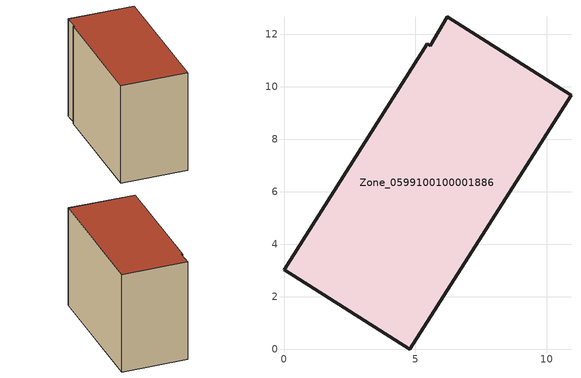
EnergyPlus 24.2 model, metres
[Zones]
Zone_0599100100001886
 floor ground (C_G): 0,3.03 5.45,11.63 5.57,11.56 6.21,12.67 10.93,9.68 4.79,0 z1.56
 wall outside (C_F): 0,3.03 4.79,0 10.93,9.68 6.21,12.67 5.57,11.56 5.45,11.63 0,3.03 z1.56:10.38
 roof outside (C_R): 5.45,11.63 0,3.03 4.79,0 10.93,9.68 6.21,12.67 5.57,11.56 z10.38
[BUILDING]
Pand.0599100100001886: North Axis=0; Terrain=City; Loads Convergence Tolerance Value=0.04; Temperature Convergence Tolerance Value=0.4; Solar Distribution=FullExterior; Maximum Number of Warmup Days=25; Minimum Number of Warmup Days=1
[Site:Location]
Rotterdam.The.Hague.AP_ZH_NLD Design_Conditions: Latitude=51.96; Longitude=4.45; Time Zone=1; Elevation=-4.5
[SITE:GROUNDTEMPERATURE:BUILDINGSURFACE]
18, 18, 18, 18, 18, 18, 18, 18, 18, 18, 18, 18
[MATERIAL] Thermal Absorptance=0.9; Solar Absorptance=0.7; Visible Absorptance=0.7
Name | Roughness | Thickness | Conductivity | Density | Specific Heat
G.TI.2006-2014 | MediumSmooth | 0.15 | 0.06 | 540 | 1210
F.TI.2006-2014 | Rough | 0.3 | 0.12 | 1920 | 840
R.TI.2006-2014 | MediumRough | 0.2 | 0.08 | 1500 | 1000
[CONSTRUCTION]
C_G: G.TI.2006-2014
C_F: F.TI.2006-2014
C_R: R.TI.2006-2014
[ZONE]
Zone_0599100100001886: Type=1; Multiplier=1; Ceiling Height=Autocalculate; Volume=Autocalculate; Floor Area=autocalculate; Part of Total Floor Area=Yes
[ZONEINFILTRATION:DESIGNFLOWRATE]
Infil_Zone_0599100100001886: Zone or ZoneList or Space or SpaceList=Zone_0599100100001886; Schedule=AlwaysOn; Design Flow Rate Calculation Method=Flow/Area; Flow Rate per Floor Area=0.0015; Constant Term Coefficient=1; Temperature Term Coefficient=0; Velocity Term Coefficient=0; Velocity Squared Term Coefficient=0
[HVACTEMPLATE:ZONE:IDEALLOADSAIRSYSTEM]
Zone_0599100100001886: Maximum Heating Supply Air Temperature=50; Minimum Cooling Supply Air Temperature=13; Maximum Heating Supply Air Humidity Ratio=0.0156; Minimum Cooling Supply Air Humidity Ratio=0.0077; Heating Limit=NoLimit; Cooling Limit=NoLimit; Dehumidification Control Type=ConstantSensibleHeatRatio; Cooling Sensible Heat Ratio=0.7; Dehumidification Setpoint=60; Humidification Control Type=None; Humidification Setpoint=30; Outdoor Air Method=None; Outdoor Air Flow Rate per Person=0.00944; Outdoor Air Flow Rate per Zone Floor Area=0; Outdoor Air Flow Rate per Zone=0; Demand Controlled Ventilation Type=None; Outdoor Air Economizer Type=NoEconomizer; Heat Recovery Type=None; Sensible Heat Recovery Effectiveness=0.7; Latent Heat Recovery Effectiveness=0.65
[ZONECONTROL:THERMOSTAT]
ThermostatControl_Zone_0599100100001886: Zone or ZoneList=Zone_0599100100001886; Control Type Schedule=DualSetpointControlType; Control 1=Thermostat_Zone_0599100100001886; Temperature Difference Between Cutout And Setpoint=0
[THERMOSTATSETPOINT:DUALSETPOINT]
Thermostat_Zone_0599100100001886: Heating Setpoint Temperature Schedule=HeatingSetpoint_Zone_0599100100001886; Cooling Setpoint Temperature Schedule=CoolingSetpoint_Zone_0599100100001886
[SCHEDULE:COMPACT]
HeatingSetpoint_Zone_0599100100001886: Through: 12/31, For: AllDays, Until: 24:00, 21
CoolingSetpoint_Zone_0599100100001886: Through: 12/31, For: AllDays, Until: 24:00, 24
DualSetpointControlType: Through: 12/31, For: AllDays, Until: 24:00, 4
AlwaysOn: Through: 12/31, For: AllDays, Until: 24:00, 1
